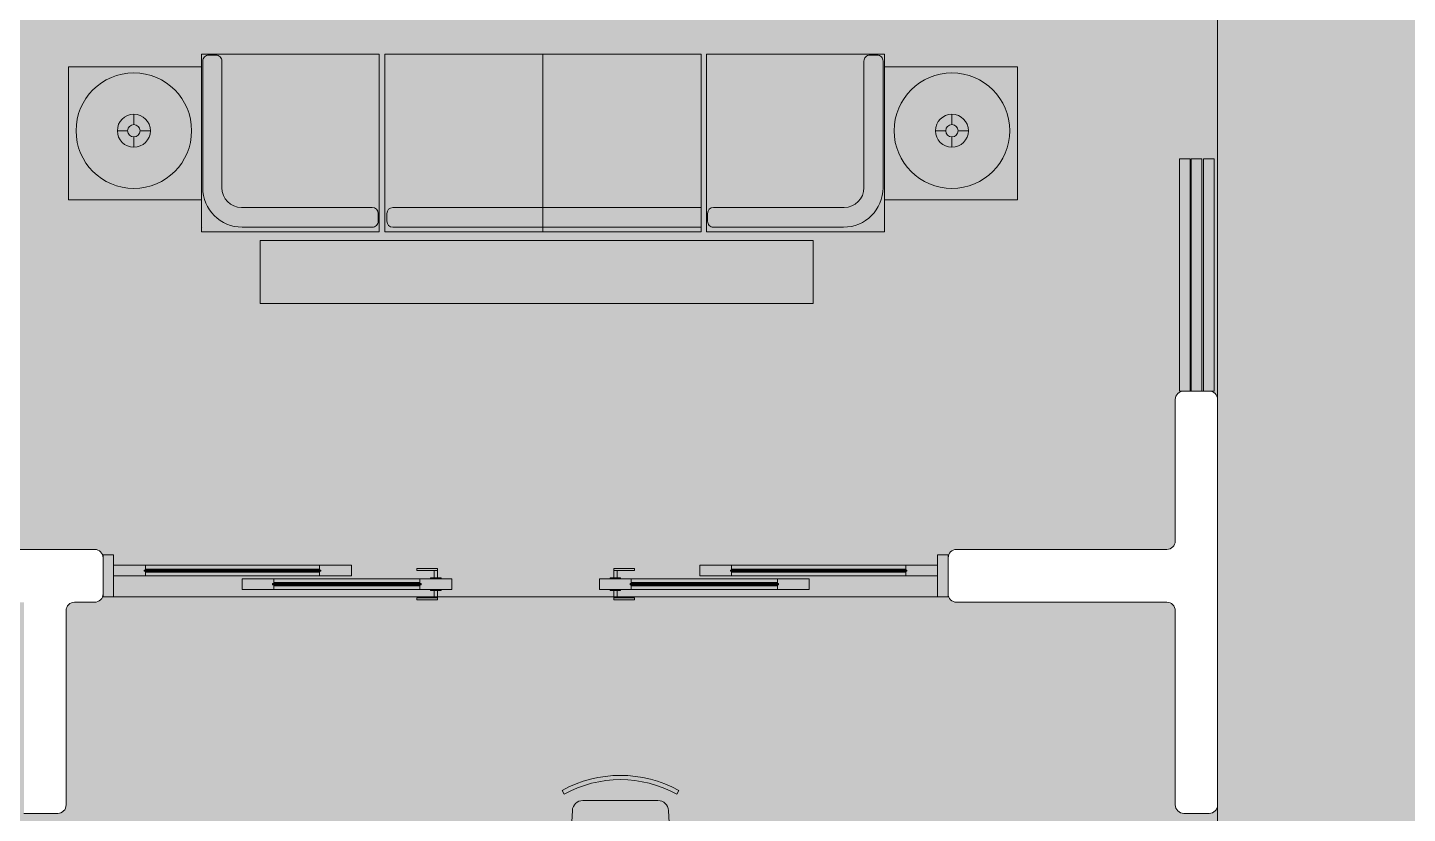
# Model space of a CAD drawing. Header units: metres. Extents: x 8 to 2416, y -346 to 476.
# Drawn here: x 142.78 to 149.32, y -185.99 to -182.27 of the extents above; entities that cross this region are included whole.
import ezdxf

# ---------------------------------------------------------------- set-up
doc = ezdxf.new("R2010")
doc.units = ezdxf.units.M
doc.linetypes.add('0', pattern=[0])
doc.layers.get('0').update_dxf_attribs({"color": 250, "linetype": '0', "lineweight": 20})
for name, color, linetype, lineweight in [('A-DOOR', 35, 'Continuous', 5), ('A-WALL', 250, 'Continuous', 20), ('baños', 140, 'Continuous', 0), ('MOBILIARIOS', 252, 'Continuous', 0), ('piscina', 131, 'Continuous', 0), ('piso', 253, 'Continuous', 0), ('SE-3', 253, 'Continuous', 5)]:
    doc.layers.add(name, color=color, linetype=linetype, lineweight=lineweight)
doc.layers.add('hatch piso', color=253, linetype='Continuous', lineweight=0, transparency=0.7)

# ---------------------------------------------------------------- blocks, each defined once
blk = doc.blocks.new('PL BASE 1N NASAS 09')
at = {"layer": 'A-DOOR'}
for p, q in [((-98.60607123961604, -49.27478972746157), (-98.45607087965989, -49.27478977582407)), ((-98.60607123374139, -49.32478972746153), (-98.60607123961604, -49.27478972746157)), ((-98.60606625473528, -49.27478972746176), (-98.45606589477913, -49.27478977582425)), ((-98.60606624886063, -49.32478972746171), (-98.60606625473528, -49.27478972746176)), ((-98.46107087372282, -49.30228977469019), (-98.46107087372282, -49.29728977469019)), ((-98.46107087366325, -49.29728977469019), (-97.62607141378187, -49.29728977469019)), ((-98.46107087366325, -49.30228977469019), (-97.62607141378187, -49.30228977469019)), ((-98.46106588884206, -49.30228977469037), (-98.46106588884206, -49.29728977469038)), ((-98.46106588878249, -49.29728977469038), (-97.62606642890111, -49.29728977469038)), ((-98.46106588878249, -49.30228977469037), (-97.62606642890111, -49.30228977469037)), ((-98.45607087965989, -49.27478976693285), (-97.60489624702531, -49.27478973266388)), ((-98.45607087372288, -49.29728977469019), (-98.45607087965989, -49.27478977582407)), ((-98.45107087372283, -49.29252756926692), (-98.45607087372282, -49.29252756926692)), ((-98.45607087372288, -49.30228977469019), (-98.45607087372288, -49.32478977582414)), ((-98.45107087372283, -49.30705198011346), (-98.45607087372282, -49.30705198011346)), ((-98.45606589477913, -49.27478976693303), (-97.60489126214455, -49.27478973266407)), ((-98.45606588884212, -49.29728977469038), (-98.45606589477913, -49.27478977582425)), ((-98.45106588884207, -49.2925275692671), (-98.45606588884206, -49.2925275692671)), ((-98.45606588884212, -49.30228977469037), (-98.45606588884212, -49.32478977582432)), ((-98.45106588884207, -49.30705198011365), (-98.45606588884206, -49.30705198011365)), ((-98.45107087959748, -49.29252756982307), (-97.63607141378186, -49.29252752060565)), ((-98.45107087372283, -49.29252756926692), (-98.45107087372283, -49.29728977469019)), ((-98.45107087372283, -49.30705198011346), (-98.45107087372283, -49.30228977469019)), ((-97.63607141378186, -49.30705193147778), (-98.45107087372283, -49.30705198011346)), ((-98.45106589471672, -49.29252756982326), (-97.6360664289011, -49.29252752060584)), ((-98.45106588884207, -49.2925275692671), (-98.45106588884207, -49.29728977469038)), ((-98.45106588884207, -49.30705198011365), (-98.45106588884207, -49.30228977469037)), ((-97.6360664289011, -49.30705193147796), (-98.45106588884207, -49.30705198011365)), ((-97.63607141378186, -49.29252756926692), (-97.63107141378187, -49.29252756926692)), ((-97.63607141378186, -49.29252756926692), (-97.63607141378186, -49.29728977469019)), ((-97.63607141378186, -49.30705198011346), (-97.63607141378186, -49.30228977469019)), ((-97.63607141378186, -49.30705198011346), (-97.63107141378187, -49.30705198011346)), ((-97.6360664289011, -49.2925275692671), (-97.63106642890111, -49.2925275692671)), ((-97.6360664289011, -49.2925275692671), (-97.6360664289011, -49.29728977469038)), ((-97.6360664289011, -49.30705198011365), (-97.6360664289011, -49.30228977469037)), ((-97.6360664289011, -49.30705198011365), (-97.63106642890111, -49.30705198011365)), ((-97.48107104788865, -49.27478972746157), (-97.6310714078448, -49.27478977582407)), ((-97.63107141378181, -49.29728977469019), (-97.6310714078448, -49.27478977582407)), ((-97.63107141378181, -49.30228977469019), (-97.63107141378181, -49.32478977582414)), ((-97.63106642890105, -49.29728977469038), (-97.63106642296404, -49.27478977582425)), ((-97.63106642890105, -49.30228977469037), (-97.63106642890105, -49.32478977582432)), ((-97.48106606300789, -49.27478972746176), (-97.63106642296404, -49.27478977582425)), ((-97.62607141378187, -49.30228977469019), (-97.62607141378187, -49.29728977469019)), ((-97.62606642890111, -49.30228977469037), (-97.62606642890111, -49.29728977469038)), ((-97.4810710596379, -49.27478972386361), (-97.48107105376324, -49.32478970891511)), ((-97.4810710537633, -49.32478972746153), (-97.48107104788865, -49.27478972746157)), ((-97.48106607475714, -49.2747897238638), (-97.48106606888248, -49.3247897089153)), ((-97.48106606888254, -49.32478972746171), (-97.48106606300789, -49.27478972746176)), ((-97.08857140515765, -49.29930651424407), (-97.08857140515765, -49.33439009884605)), ((-97.08856642027689, -49.29930651424426), (-97.08856642027689, -49.33439009884624)), ((-97.07357140506916, -49.33439009884463), (-97.07357140506916, -49.28965051551128)), ((-97.0735664201884, -49.33439009884481), (-97.0735664201884, -49.28965051551146)), ((-96.23857106241292, -49.33439009884463), (-96.23857106241292, -49.28965051551128)), ((-96.23856607753216, -49.33439009884481), (-96.23856607753216, -49.28965051551146)), ((-96.22357106232442, -49.29930651424407), (-96.22357106232442, -49.33439009884605)), ((-96.22356607744366, -49.29930651424426), (-96.22356607744366, -49.33439009884624)), ((-95.83107141959343, -49.27478972746157), (-95.68107105963728, -49.27478977582407)), ((-95.83107141371877, -49.32478972746153), (-95.83107141959343, -49.27478972746157)), ((-95.83107140784418, -49.27478972386361), (-95.83107141371883, -49.32478970891511)), ((-95.83106642296342, -49.2747897238638), (-95.83106642883807, -49.3247897089153)), ((-95.83106643471267, -49.27478972746176), (-95.68106607475652, -49.27478977582425)), ((-95.83106642883801, -49.32478972746171), (-95.83106643471267, -49.27478972746176)), ((-94.85607158782219, -49.27478976693285), (-95.70724622045677, -49.27478973266388)), ((-94.85606660294143, -49.27478976693303), (-95.707241235576, -49.27478973266407)), ((-94.85107159381883, -49.29728977469019), (-95.6860710537002, -49.29728977469019)), ((-95.6860710537002, -49.30228977469019), (-95.6860710537002, -49.29728977469019)), ((-94.85107159381883, -49.30228977469019), (-95.6860710537002, -49.30228977469019)), ((-94.85106660893807, -49.29728977469038), (-95.68606606881944, -49.29728977469038)), ((-95.68606606881944, -49.30228977469037), (-95.68606606881944, -49.29728977469038)), ((-94.85106660893807, -49.30228977469037), (-95.68606606881944, -49.30228977469037)), ((-95.68107105370026, -49.29728977469019), (-95.68107105963728, -49.27478977582407)), ((-95.67607105370021, -49.29252756926692), (-95.68107105370021, -49.29252756926692)), ((-95.68107105370026, -49.30228977469019), (-95.68107105370026, -49.32478977582414)), ((-95.67607105370021, -49.30705198011346), (-95.68107105370021, -49.30705198011346)), ((-95.6810660688195, -49.29728977469038), (-95.68106607475652, -49.27478977582425)), ((-95.67606606881945, -49.2925275692671), (-95.68106606881945, -49.2925275692671)), ((-95.6810660688195, -49.30228977469037), (-95.6810660688195, -49.32478977582432)), ((-95.67606606881945, -49.30705198011365), (-95.68106606881945, -49.30705198011365)), ((-94.8610715878846, -49.29252756982307), (-95.67607105370021, -49.29252752060565)), ((-95.67607105370021, -49.29252756926692), (-95.67607105370021, -49.29728977469019)), ((-95.67607105370021, -49.30705198011346), (-95.67607105370021, -49.30228977469019)), ((-95.67607105370021, -49.30705193147778), (-94.86107159375925, -49.30705198011346)), ((-94.86106660300383, -49.29252756982326), (-95.67606606881945, -49.29252752060584)), ((-95.67606606881945, -49.2925275692671), (-95.67606606881945, -49.29728977469038)), ((-95.67606606881945, -49.30705198011365), (-95.67606606881945, -49.30228977469037)), ((-95.67606606881945, -49.30705193147796), (-94.86106660887849, -49.30705198011365)), ((-94.86107159375925, -49.29252756926692), (-94.85607159375925, -49.29252756926692)), ((-94.86107159375925, -49.29252756926692), (-94.86107159375925, -49.29728977469019)), ((-94.86107159375925, -49.30705198011346), (-94.86107159375925, -49.30228977469019)), ((-94.86107159375925, -49.30705198011346), (-94.85607159375925, -49.30705198011346)), ((-94.86106660887849, -49.2925275692671), (-94.85606660887849, -49.2925275692671)), ((-94.86106660887849, -49.2925275692671), (-94.86106660887849, -49.29728977469038)), ((-94.86106660887849, -49.30705198011365), (-94.86106660887849, -49.30228977469037)), ((-94.86106660887849, -49.30705198011365), (-94.85606660887849, -49.30705198011365)), ((-94.70607122786603, -49.27478972746157), (-94.85607158782219, -49.27478977582407)), ((-94.8560715937592, -49.29728977469019), (-94.85607158782219, -49.27478977582407)), ((-94.8560715937592, -49.30228977469019), (-94.8560715937592, -49.32478977582414)), ((-94.85606660887844, -49.29728977469038), (-94.85606660294143, -49.27478977582425)), ((-94.85606660887844, -49.30228977469037), (-94.85606660887844, -49.32478977582432)), ((-94.70606624298527, -49.27478972746176), (-94.85606660294143, -49.27478977582425)), ((-94.85107159375926, -49.30228977469019), (-94.85107159375926, -49.29728977469019)), ((-94.8510666088785, -49.30228977469037), (-94.8510666088785, -49.29728977469038)), ((-94.70607123374069, -49.32478972746153), (-94.70607122786603, -49.27478972746157)), ((-94.70606624885993, -49.32478972746171), (-94.70606624298527, -49.27478972746176)), ((-98.45607087378524, -49.32478977582414), (-98.60607123374139, -49.32478972746153)), ((-98.45606588890448, -49.32478977582432), (-98.60606624886063, -49.32478972746171)), ((-98.45607123374141, -49.32478977582414), (-97.60489660110683, -49.32478974136952)), ((-98.45606624886065, -49.32478977582432), (-97.60489161622607, -49.32478974136971)), ((-97.99843726736657, -49.3393900746536), (-97.84843690741042, -49.33939012301609)), ((-97.99843726149192, -49.38939007465356), (-97.99843726736657, -49.3393900746536)), ((-97.99843228248581, -49.33939007465379), (-97.84843192252966, -49.33939012301628)), ((-97.99843227661115, -49.38939007465374), (-97.99843228248581, -49.33939007465379)), ((-97.85343690147334, -49.36689012188221), (-97.85343690147334, -49.36189012188222)), ((-97.85343690141377, -49.36189012188222), (-97.15107159082267, -49.36189012188222)), ((-97.85343690141377, -49.36689012188221), (-97.15107159082267, -49.36689012188221)), ((-97.85343191659258, -49.3668901218824), (-97.85343191659258, -49.3618901218824)), ((-97.85343191653301, -49.3618901218824), (-97.1510666059419, -49.3618901218824)), ((-97.85343191653301, -49.3668901218824), (-97.1510666059419, -49.3668901218824)), ((-97.84843690741042, -49.33939011412487), (-97.1298964240661, -49.33939007985591)), ((-97.8484369014734, -49.36189012188222), (-97.84843690741042, -49.33939012301609)), ((-97.84343690147335, -49.35712791645894), (-97.84843690147335, -49.35712791645894)), ((-97.8484369014734, -49.36689012188221), (-97.8484369014734, -49.38939012301616)), ((-97.84343690147335, -49.37165232730549), (-97.84843690147335, -49.37165232730549)), ((-97.84843192252966, -49.33939011412506), (-97.12989143918534, -49.33939007985609)), ((-97.84843191659265, -49.3618901218824), (-97.84843192252966, -49.33939012301628)), ((-97.84343191659259, -49.35712791645913), (-97.84843191659259, -49.35712791645913)), ((-97.84843191659265, -49.3668901218824), (-97.84843191659265, -49.38939012301635)), ((-97.84343191659259, -49.37165232730568), (-97.84843191659259, -49.37165232730568)), ((-97.843436907348, -49.3571279170151), (-97.16107159082266, -49.35712786779768)), ((-97.84343690147335, -49.35712791645894), (-97.84343690147335, -49.36189012188222)), ((-97.84343690147335, -49.37165232730549), (-97.84343690147335, -49.36689012188221)), ((-97.16107159082266, -49.37165227866981), (-97.84343690147335, -49.37165232730549)), ((-97.84343192246725, -49.35712791701528), (-97.1610666059419, -49.35712786779786)), ((-97.84343191659259, -49.35712791645913), (-97.84343191659259, -49.3618901218824)), ((-97.84343191659259, -49.37165232730568), (-97.84343191659259, -49.3668901218824)), ((-97.1610666059419, -49.37165227866999), (-97.84343191659259, -49.37165232730568)), ((-97.63107141371945, -49.32478977582414), (-97.4810710537633, -49.32478972746153)), ((-97.6310664288387, -49.32478977582432), (-97.48106606888254, -49.32478972746171)), ((-97.16107159082266, -49.35712791645894), (-97.15607159082266, -49.35712791645894)), ((-97.16107159082266, -49.35712791645894), (-97.16107159082266, -49.36189012188222)), ((-97.16107159082266, -49.37165232730549), (-97.16107159082266, -49.36689012188221)), ((-97.16107159082266, -49.37165232730549), (-97.15607159082266, -49.37165232730549)), ((-97.1610666059419, -49.35712791645913), (-97.1560666059419, -49.35712791645913)), ((-97.1610666059419, -49.35712791645913), (-97.1610666059419, -49.3618901218824)), ((-97.1610666059419, -49.37165232730568), (-97.1610666059419, -49.3668901218824)), ((-97.1610666059419, -49.37165232730568), (-97.1560666059419, -49.37165232730568)), ((-97.1560715908226, -49.36189012188222), (-97.1560715848856, -49.33939012301609)), ((-97.1560715908226, -49.36689012188221), (-97.1560715908226, -49.38939012301616)), ((-97.00607122492944, -49.3393900746536), (-97.1560715848856, -49.33939012301609)), ((-97.15606660594185, -49.3618901218824), (-97.15606660000483, -49.33939012301628)), ((-97.15606660594185, -49.3668901218824), (-97.15606660594185, -49.38939012301635)), ((-97.00606624004868, -49.33939007465379), (-97.15606660000483, -49.33939012301628)), ((-97.15107159082267, -49.36689012188221), (-97.15107159082267, -49.36189012188222)), ((-97.1510666059419, -49.3668901218824), (-97.1510666059419, -49.3618901218824)), ((-97.0060712366787, -49.33939007105564), (-97.00607123080404, -49.38939005610714)), ((-97.0060712308041, -49.38939007465356), (-97.00607122492944, -49.3393900746536)), ((-97.00606625179793, -49.33939007105582), (-97.00606624592328, -49.38939005610732)), ((-97.00606624592334, -49.38939007465374), (-97.00606624004868, -49.33939007465379)), ((-96.30607123080338, -49.33939007105564), (-96.30607123667804, -49.38939005610714)), ((-96.30607124255263, -49.3393900746536), (-96.15607088259648, -49.33939012301609)), ((-96.30607123667798, -49.38939007465356), (-96.30607124255263, -49.3393900746536)), ((-96.30606625767187, -49.33939007465379), (-96.15606589771572, -49.33939012301628)), ((-96.30606625179722, -49.38939007465374), (-96.30606625767187, -49.33939007465379)), ((-96.30606624592262, -49.33939007105582), (-96.30606625179728, -49.38939005610732)), ((-95.46370556007166, -49.33939011412487), (-96.18224604341597, -49.33939007985591)), ((-95.4637005751909, -49.33939011412506), (-96.18224105853521, -49.33939007985609)), ((-95.4587055660683, -49.36189012188222), (-96.16107087665941, -49.36189012188222)), ((-96.16107087665941, -49.36689012188221), (-96.16107087665941, -49.36189012188222)), ((-95.4587055660683, -49.36689012188221), (-96.16107087665941, -49.36689012188221)), ((-95.45870058118754, -49.3618901218824), (-96.16106589177865, -49.3618901218824)), ((-96.16106589177865, -49.3668901218824), (-96.16106589177865, -49.3618901218824)), ((-95.45870058118754, -49.3668901218824), (-96.16106589177865, -49.3668901218824)), ((-96.15607087665947, -49.36189012188222), (-96.15607088259648, -49.33939012301609)), ((-96.15107087665942, -49.35712791645894), (-96.15607087665941, -49.35712791645894)), ((-96.15607087665947, -49.36689012188221), (-96.15607087665947, -49.38939012301616)), ((-96.15107087665942, -49.37165232730549), (-96.15607087665941, -49.37165232730549)), ((-96.15606589177871, -49.3618901218824), (-96.15606589771572, -49.33939012301628)), ((-96.15106589177866, -49.35712791645913), (-96.15606589177865, -49.35712791645913)), ((-96.15606589177871, -49.3668901218824), (-96.15606589177871, -49.38939012301635)), ((-96.15106589177866, -49.37165232730568), (-96.15606589177865, -49.37165232730568)), ((-95.46870556013407, -49.3571279170151), (-96.15107087665942, -49.35712786779768)), ((-96.15107087665942, -49.35712791645894), (-96.15107087665942, -49.36189012188222)), ((-96.15107087665942, -49.37165232730549), (-96.15107087665942, -49.36689012188221)), ((-96.15107087665942, -49.37165227866981), (-95.46870556600872, -49.37165232730549)), ((-95.46870057525331, -49.35712791701528), (-96.15106589177866, -49.35712786779786)), ((-96.15106589177866, -49.35712791645913), (-96.15106589177866, -49.3618901218824)), ((-96.15106589177866, -49.37165232730568), (-96.15106589177866, -49.3668901218824)), ((-96.15106589177866, -49.37165227866999), (-95.46870058112796, -49.37165232730568)), ((-95.68107105376262, -49.32478977582414), (-95.83107141371877, -49.32478972746153)), ((-95.68106606888186, -49.32478977582432), (-95.83106642883801, -49.32478972746171)), ((-94.85607123374066, -49.32478977582414), (-95.70724586637525, -49.32478974136952)), ((-94.8560662488599, -49.32478977582432), (-95.70724088149449, -49.32478974136971)), ((-95.46870556600872, -49.35712791645894), (-95.46370556600873, -49.35712791645894)), ((-95.46870556600872, -49.35712791645894), (-95.46870556600872, -49.36189012188222)), ((-95.46870556600872, -49.37165232730549), (-95.46870556600872, -49.36689012188221)), ((-95.46870556600872, -49.37165232730549), (-95.46370556600873, -49.37165232730549)), ((-95.46870058112796, -49.35712791645913), (-95.46370058112797, -49.35712791645913)), ((-95.46870058112796, -49.35712791645913), (-95.46870058112796, -49.3618901218824)), ((-95.46870058112796, -49.37165232730568), (-95.46870058112796, -49.3668901218824)), ((-95.46870058112796, -49.37165232730568), (-95.46370058112797, -49.37165232730568)), ((-95.46370556600867, -49.36189012188222), (-95.46370556007166, -49.33939012301609)), ((-95.46370556600867, -49.36689012188221), (-95.46370556600867, -49.38939012301616)), ((-95.3137052001155, -49.3393900746536), (-95.46370556007166, -49.33939012301609)), ((-95.31370021523475, -49.33939007465379), (-95.4637005751909, -49.33939012301628)), ((-95.46370058112791, -49.3618901218824), (-95.4637005751909, -49.33939012301628)), ((-95.46370058112791, -49.3668901218824), (-95.46370058112791, -49.38939012301635)), ((-95.45870556600873, -49.36689012188221), (-95.45870556600873, -49.36189012188222)), ((-95.45870058112797, -49.3668901218824), (-95.45870058112797, -49.3618901218824)), ((-95.31370520599016, -49.38939007465356), (-95.3137052001155, -49.3393900746536)), ((-95.3137002211094, -49.38939007465374), (-95.31370021523475, -49.33939007465379)), ((-94.85607159369684, -49.32478977582414), (-94.70607123374069, -49.32478972746153)), ((-94.85606660881608, -49.32478977582432), (-94.70606624885993, -49.32478972746171)), ((-97.84843690153576, -49.38939012301616), (-97.99843726149192, -49.38939007465356)), ((-97.848431916655, -49.38939012301635), (-97.99843227661115, -49.38939007465374)), ((-97.84843726149194, -49.38939012301616), (-97.12989677814763, -49.38939008856155)), ((-97.84843227661118, -49.38939012301635), (-97.12989179326686, -49.38939008856173)), ((-97.15607159076025, -49.38939012301616), (-97.0060712308041, -49.38939007465356)), ((-97.15606660587949, -49.38939012301635), (-97.00606624592334, -49.38939007465374)), ((-97.08857140515765, -49.42947361291876), (-97.08857140515765, -49.39439002831673)), ((-97.08856642027689, -49.42947361291895), (-97.08856642027689, -49.39439002831691)), ((-97.07357140506916, -49.39439002831815), (-97.07357140506916, -49.43912961165156)), ((-97.0735664201884, -49.39439002831833), (-97.0735664201884, -49.43912961165174)), ((-96.15607087672183, -49.38939012301616), (-96.30607123667798, -49.38939007465356)), ((-96.15606589184107, -49.38939012301635), (-96.30606625179722, -49.38939007465374)), ((-96.23857106241292, -49.39439002831815), (-96.23857106241292, -49.43912961165156)), ((-96.23856607753216, -49.39439002831833), (-96.23856607753216, -49.43912961165174)), ((-96.22357106232442, -49.42947361291876), (-96.22357106232442, -49.39439002831673)), ((-96.22356607744366, -49.42947361291895), (-96.22356607744366, -49.39439002831691)), ((-95.46370520599014, -49.38939012301616), (-96.18224568933445, -49.38939008856155)), ((-95.46370022110938, -49.38939012301635), (-96.18224070445369, -49.38939008856173)), ((-95.46370556594631, -49.38939012301616), (-95.31370520599016, -49.38939007465356)), ((-95.46370058106555, -49.38939012301635), (-95.3137002211094, -49.38939007465374))]:
    blk.add_line(p, q, dxfattribs=at)
for points in [[(-93.56079195270574, -48.44971880320541), (-93.51079195270579, -48.44971880320541), (-93.51079195270579, -47.34971880320538), (-93.56079195270574, -47.34971880320538)], [(-93.50578009168059, -48.44971880320541), (-93.45578009168052, -48.44971880320541), (-93.45578009168052, -47.34971880320538), (-93.50578009168059, -47.34971880320538)], [(-93.44773335294967, -48.44971880320541), (-93.3977333529496, -48.44971880320541), (-93.3977333529496, -47.34971880320538), (-93.44773335294967, -47.34971880320538)], [(-98.60607123374139, -49.2247964356384), (-98.6560712337414, -49.2247964356384), (-98.6560712337414, -49.42479643563833), (-98.60607123374139, -49.42479643563833)], [(-98.60606624886063, -49.22479643563859), (-98.65606624886064, -49.22479643563859), (-98.65606624886064, -49.42479643563852), (-98.60606624886063, -49.42479643563852)], [(-94.70607123374069, -49.2247964356384), (-94.65607123374068, -49.2247964356384), (-94.65607123374068, -49.42479643563833), (-94.70607123374069, -49.42479643563833)], [(-94.70606624885993, -49.22479643563859), (-94.65606624885991, -49.22479643563859), (-94.65606624885991, -49.42479643563852), (-94.70606624885993, -49.42479643563852)]]:
    blk.add_lwpolyline(points, close=True, dxfattribs=at)
at = {"layer": 'A-DOOR', "color": 7}
for points in [[(-97.07357140506961, -49.28965051551111), (-97.07357140506961, -49.29928699566775), (-97.17088655587888, -49.29928699566775), (-97.17088655587888, -49.28965051551111)], [(-97.07356642018885, -49.28965051551129), (-97.07356642018885, -49.29928699566793), (-97.17088157099812, -49.29928699566793), (-97.17088157099812, -49.28965051551129)], [(-96.23857106241246, -49.28965051551111), (-96.23857106241246, -49.29928699566775), (-96.1412559116032, -49.29928699566775), (-96.1412559116032, -49.28965051551111)], [(-96.2385660775317, -49.28965051551129), (-96.2385660775317, -49.29928699566793), (-96.14125092672244, -49.29928699566793), (-96.14125092672244, -49.28965051551129)], [(-97.05633182157418, -49.33939009883485), (-97.10581098824086, -49.33939009883485), (-97.10581098824291, -49.33439009883764), (-97.05633182157622, -49.33439009883764)], [(-97.05632683669342, -49.33939009883503), (-97.1058060033601, -49.33939009883503), (-97.10580600336215, -49.33439009883782), (-97.05632683669546, -49.33439009883782)], [(-96.2558106459079, -49.33939009883485), (-96.20633147924121, -49.33939009883485), (-96.20633147923917, -49.33439009883764), (-96.25581064590585, -49.33439009883764)], [(-96.25580566102714, -49.33939009883503), (-96.20632649436045, -49.33939009883503), (-96.20632649435841, -49.33439009883782), (-96.2558056610251, -49.33439009883782)], [(-97.07357140506961, -49.43912961165173), (-97.07357140506961, -49.42949313149509), (-97.17088655587888, -49.42949313149509), (-97.17088655587888, -49.43912961165173)], [(-97.07356642018885, -49.43912961165191), (-97.07356642018885, -49.42949313149527), (-97.17088157099812, -49.42949313149527), (-97.17088157099812, -49.43912961165191)], [(-97.05633182157418, -49.38939002832793), (-97.10581098824086, -49.38939002832793), (-97.10581098824291, -49.39439002832514), (-97.05633182157622, -49.39439002832514)], [(-97.05632683669342, -49.38939002832812), (-97.1058060033601, -49.38939002832812), (-97.10580600336215, -49.39439002832533), (-97.05632683669546, -49.39439002832533)], [(-96.2558106459079, -49.38939002832793), (-96.20633147924121, -49.38939002832793), (-96.20633147923917, -49.39439002832514), (-96.25581064590585, -49.39439002832514)], [(-96.25580566102714, -49.38939002832812), (-96.20632649436045, -49.38939002832812), (-96.20632649435841, -49.39439002832533), (-96.2558056610251, -49.39439002832533)], [(-96.23857106241246, -49.43912961165173), (-96.23857106241246, -49.42949313149509), (-96.1412559116032, -49.42949313149509), (-96.1412559116032, -49.43912961165173)], [(-96.2385660775317, -49.43912961165191), (-96.2385660775317, -49.42949313149527), (-96.14125092672244, -49.42949313149527), (-96.14125092672244, -49.43912961165191)]]:
    blk.add_lwpolyline(points, close=True, dxfattribs=at)
at = {"layer": 'A-WALL', "transparency": 33554684}
for p, q in [((-93.54107123373399, -48.44971880319363), (-93.42107123373349, -48.44971880321707)), ((-93.51107123374108, -48.44971880320615), (-93.45107123374129, -48.44971880320615))]:
    blk.add_line(p, q, dxfattribs=at)
at = {"layer": 'A-WALL'}
for p, q in [((-93.58107123374181, -48.48971880319461), (-93.58107123372537, -49.15971631218859)), ((-93.3810712337413, -48.48971880321707), (-93.3810712337413, -49.19971880325274)), ((-99.69107455490047, -49.19971631210753), (-98.69601903471832, -49.19979893055395)), ((-98.65602235587757, -49.4098629876148), (-98.65602235587757, -49.23979893041607)), ((-94.65611014184299, -49.40979892976447), (-94.65611014184299, -49.23979892983883)), ((-93.62106791255381, -49.1997163120517), (-94.61611346301454, -49.1997989299767)), ((-93.3810712337413, -49.19971880325274), (-93.3810712337413, -50.40978222417165)), ((-98.83107123374107, -49.48965235964409), (-98.8310712337415, -50.4096799871194)), ((-98.79098251128609, -49.44965245804016), (-98.69611107833255, -49.44986288921876)), ((-93.62107455518081, -49.44971630613443), (-94.61610682040327, -49.44979892962657)), ((-93.5810712337411, -49.48971630599653), (-93.58107123374127, -50.40978222417164)), ((-99.03107123374133, -50.44967998711934), (-98.87107123374152, -50.44967998711938)), ((-93.54107123374126, -50.44978222417165), (-93.4210712337413, -50.44978222417165))]:
    blk.add_line(p, q, dxfattribs=at)
for centre, start, end in [((-93.5410712337418, -48.48971880319363), 89.99999998880357, 180.0000000014055), ((-93.4210712337413, -48.48971880321707), 0, 89.99999998880446), ((-93.62107123372537, -49.15971631218957), 270.004757227849, 1.405805169206874e-09), ((-98.69602235587757, -49.23979893041607), 0, 89.99524278979113), ((-94.61611014184298, -49.23979892983883), 90.00475722784911, 180), ((-98.69602235587757, -49.4098629876148), 269.8729143403402, 0), ((-94.61611014184298, -49.40979892976447), 180, 270.0047576119317), ((-98.79107123374106, -49.48965235964411), 89.8729143403427, 179.9999999999735), ((-93.6210712337411, -49.48971630599652), 359.9999999999887, 90.0047576119316), ((-98.8710712337415, -50.40967998711938), 269.9999999999843, 359.9999999999735), ((-93.54107123374126, -50.40978222417165), 179.9999999999891, 270), ((-93.4210712337413, -50.40978222417165), 270, 0)]:
    blk.add_arc(centre, 0.04, start, end, dxfattribs=at)
at = {"layer": 'piscina', "const_width": 0.004}
for points in [[(-98.46107087372282, -49.29978977469013), (-97.62607141378187, -49.29978975818542)], [(-98.46106588884206, -49.29978977469032), (-97.62606642890111, -49.2997897581856)], [(-94.85107159375926, -49.29978977469013), (-95.6860710537002, -49.29978975818542)], [(-94.8510666088785, -49.29978977469032), (-95.68606606881944, -49.2997897581856)], [(-97.85343690147334, -49.36439012188216), (-97.15107159082267, -49.36439010537745)], [(-97.85343191659258, -49.36439012188234), (-97.1510666059419, -49.36439010537763)], [(-95.45870556600873, -49.36439012188216), (-96.16107087665941, -49.36439010537745)], [(-95.45870058112797, -49.36439012188234), (-96.16106589177865, -49.36439010537763)]]:
    blk.add_lwpolyline(points, dxfattribs=at)
at = {"layer": 'piso'}
for p, q in [((-93.38107123374107, -42.00971909964001), (-93.3810712337413, -48.48971880321707)), ((-98.6560712337414, -49.42479643563833), (-94.65607123374068, -49.42479643563833)), ((-98.65606624886064, -49.42479643563852), (-94.65606624885991, -49.42479643563852))]:
    blk.add_line(p, q, dxfattribs=at)
at = {"layer": 'piso', "transparency": 33554687}
blk.add_line((-93.38148344778719, -54.08978867468981), (-93.3810712337413, -50.40978222417165), dxfattribs=at)
blk = doc.blocks.new('A$Ce5805d30')
at = {"layer": 'MOBILIARIOS'}
for p, q in [((0.5483206930186668, 0.5483204682521006, -0.3418091343978371), (2.472166329425818e-07, 0.5483204682521006, -0.3418091343978371)), ((2.472166329425818e-07, 0.5483204682521006, -0.3418091343978371), (2.472166329425818e-07, 2.245006669454597e-08, -0.3418091343978371)), ((0.5483206930186668, 2.245006669454597e-08, -0.3418091343978371), (0.5483206930186668, 0.5483204682521006, -0.3418091343978371)), ((0.263453916512816, 0.2954363413168153, -0.3418091343978371), (0.263453916512816, 0.3379780323409136, -0.3418091343978371)), ((0.2379289018983286, 0.2699113267023279, -0.3418091343978371), (0.1953872108742303, 0.2699113267023279, -0.3418091343978371)), ((0.263453916512816, 0.2443863120878689, -0.3418091343978371), (0.263453916512816, 0.2018446210637563, -0.3418091343978371)), ((0.288978931127275, 0.2699113267023279, -0.3418091343978371), (0.3315206221514018, 0.2699113267023279, -0.3418091343978371)), ((2.472166329425818e-07, 2.245006669454597e-08, -0.3418091343978371), (0.5483206930186668, 2.245006669454597e-08, -0.3418091343978371))]:
    blk.add_line(p, q, dxfattribs=at)
for radius in [0.238233469735058, 0.06806670563858801, 0.0255250146144705]:
    blk.add_circle((0.263453916512816, 0.2699113267023279, -0.3418091343978371), radius, dxfattribs=at)
blk = doc.blocks.new('PL MUEBLES 1N NASAS 09')
at = {"layer": 'hatch piso'}
h = blk.add_hatch(dxfattribs=at)
h.set_pattern_fill('AR-BRSTD', color=256, scale=0.002, angle=-90.00000000000001)
h.set_pattern_definition([(270, (32.50438192473212, 232.0100725299642), (0.1354836, -2.178742458197296e-17), []), (0, (32.50438192473212, 232.0100725299642), (0.1354836, 0.2032), [0.1354836, -0.1354836])])
h.paths.add_polyline_path([(77.64229406997623, 53.25491652137001), (75.08047333544067, 53.25491652137001), (75.08047333544044, 47.44807486002907), (74.08047333542248, 47.44807486007264), (74.08047333544073, 53.25357486007555), (64.20552944245787, 53.25357486007555), (64.20552944245782, 52.9535748600422), (68.88047333544063, 52.95357486001596), (68.880473335447, 32.95357486002914), (64.20554418686284, 32.95357486002335), (64.20554418684607, 32.65357486003462), (74.0804733354226, 32.65357486001759), (74.08047333542282, 38.4589972278072), (75.08047333544067, 38.45899722776363), (75.08047333544044, 32.65491652136998), (77.64229406997623, 32.65491652136998)])
h.paths.add_polyline_path([(72.26297461204848, 46.10878603823181), (72.26297461204848, 45.65878603823199), (72.68813298355411, 45.65878603823199), (72.68813298355411, 44.65878603823199), (70.08813298355398, 44.65878603823199), (70.08813298355398, 45.65878603823199), (70.50487204015616, 45.65878603823199), (70.50487204015616, 46.10878603823181)], flags=16)
h.paths.add_polyline_path([(70.19505878956664, 48.59953696519079), (70.19505878956664, 49.59953696519079), (71.89505878956669, 49.59953696519079), (71.89505878956669, 48.59953696519079)], flags=16)
edge = h.paths.add_edge_path(flags=16)
edge.add_arc((73.38047333544063, 47.14807486002934), 0.1000000000000227, 90, 180, ccw=False)
edge.add_line((73.38047333544063, 47.24807486002936), (73.78047333544049, 47.24807486002936))
edge.add_arc((73.78047333544055, 47.14807486002928), 0.1000000000000796, 3.26281224261038e-11, 90.00000000003263, ccw=False)
edge.add_line((73.88047333544063, 47.14807486002934), (73.8804733354406, 46.89807486002937))
edge.add_arc((73.78047333544062, 46.89807486002935), 0.0999999999999801, -90.00000000000819, 8.185452315956354e-12, ccw=False)
edge.add_line((73.7804733354406, 46.79807486002937), (73.38047333544051, 46.79807486002937))
edge.add_arc((73.38047333544048, 46.89807486002937), 0.09999999999999432, 180, 270.00000000001626, ccw=False)
edge.add_line((73.28047333544049, 46.89807486002937), (73.2804733354406, 47.14807486002934))
edge = h.paths.add_edge_path(flags=16)
edge.add_arc((71.0742145383112, 50.00336760197825), 0.25, 0, 360)
edge = h.paths.add_edge_path(flags=16)
edge.add_ellipse((71.53813297908363, 43.9233636517568), major_axis=(0.7999549386161108, 0.008490947165668672), ratio=0.4192585178968346, start_angle=0, end_angle=360)
h.paths.add_polyline_path([(72.68813298355411, 44.30739295435234), (73.48813298360068, 44.30739295435234), (73.48813298360068, 43.50739295430577), (72.68813298355411, 43.50739295430577)], flags=16)
h.paths.add_polyline_path([(70.08813298355398, 44.30739295435234), (70.08813298355398, 43.50739295430577), (69.28813298350741, 43.50739295430577), (69.28813298350741, 44.30739295435234)], flags=16)
h.paths.add_polyline_path([(70.19505878956664, 50.40719823876572), (70.19505878956664, 51.40719823876572), (71.89505878956669, 51.40719823876572), (71.89505878956669, 50.40719823876572)], flags=16)
edge = h.paths.add_edge_path(flags=16)
edge.add_ellipse((71.53813297908363, 41.98370843603601), major_axis=(0.7999549386161108, -0.008490947165668672), ratio=0.4192585178968346, start_angle=0, end_angle=360, ccw=False)
h.paths.add_polyline_path([(72.68813298355411, 42.39967913348704), (73.48813298360068, 42.39967913348704), (73.48813298360068, 41.59967913344047), (72.68813298355411, 41.59967913344047)], flags=16)
h.paths.add_polyline_path([(70.08813298355398, 42.39967913348704), (70.08813298355398, 41.59967913344047), (69.28813298350741, 41.59967913344047), (69.28813298350741, 42.39967913348704)], flags=16)
edge = h.paths.add_edge_path(flags=16)
edge.add_line((73.28047333544072, 52.59594413940195), (73.28047333544063, 52.84594413940189))
edge.add_arc((73.38047333544061, 52.84594413940191), 0.0999999999999801, 89.99999999999193, 180.0000000000081, ccw=False)
edge.add_line((73.38047333544063, 52.94594413940189), (73.78047333544072, 52.94594413940189))
edge.add_arc((73.78047333544069, 52.84594413940195), 0.09999999999993747, -3.26281224261038e-11, 89.99999999998369, ccw=False)
edge.add_line((73.88047333544063, 52.84594413940189), (73.88047333544071, 52.59594413940195))
edge.add_arc((73.78047333544073, 52.59594413940194), 0.0999999999999801, -90.00000000000819, 8.185452315956354e-12, ccw=False)
edge.add_line((73.78047333544072, 52.49594413940196), (73.38047333544063, 52.49594413940196))
edge.add_arc((73.38047333544066, 52.59594413940189), 0.09999999999993747, 179.9999999999674, 269.99999999998374, ccw=False)
h.paths.add_polyline_path([(72.68813298355411, 41.24828604956082), (72.68813298355411, 40.24828604956082), (72.26297461204848, 40.24828604956082), (72.26297461204848, 39.798286049561), (70.50487204015616, 39.798286049561), (70.50487204015616, 40.24828604956082), (70.08813298355398, 40.24828604956082), (70.08813298355398, 41.24828604956082)], flags=16)
edge = h.paths.add_edge_path(flags=16)
edge.add_line((73.38047333544051, 39.0989972277639), (73.7804733354406, 39.0989972277639))
edge.add_arc((73.78047333544063, 38.99899722776391), 0.09999999999999432, 0, 90.00000000001631, ccw=False)
edge.add_line((73.88047333544063, 38.99899722776391), (73.88047333544051, 38.74899722776394))
edge.add_arc((73.78047333544049, 38.74899722776394), 0.1000000000000227, -90, 0, ccw=False)
edge.add_line((73.78047333544049, 38.64899722776391), (73.38047333544063, 38.64899722776391))
edge.add_arc((73.38047333544057, 38.74899722776399), 0.1000000000000796, 180.0000000000326, 270.00000000003257, ccw=False)
edge.add_line((73.28047333544049, 38.74899722776394), (73.2804733354406, 38.99899722776391))
edge.add_arc((73.38047333544057, 38.99899722776394), 0.0999999999999659, 90.00000000003263, 180.0000000000163, ccw=False)
edge = h.paths.add_edge_path(flags=0)
edge.add_line((70.48365891830525, 36.79522317820329), (70.4398800839295, 36.82292017399391))
edge.add_line((70.4398800839295, 36.82292017399391), (70.4131478727083, 36.78066631164694))
edge.add_line((70.4131478727083, 36.78066631164694), (70.32864014801484, 36.83413073408965))
edge.add_arc((70.19497909190825, 36.62286142235588), 0.2499999999999819, 57.68021319181359, 237.6802131918136)
edge.add_line((70.06131803580166, 36.41159211062211), (70.14582576049537, 36.3581276881792))
edge.add_line((70.14582576049537, 36.3581276881792), (70.11909354927406, 36.3158738258324))
edge.add_line((70.11909354927406, 36.3158738258324), (70.1731394557655, 36.28168129270685))
edge.add_arc((71.25621804709692, 35.97743506840928), 1.124999999999911, 133.3709649465783, 164.3094841489595, ccw=False)
edge = h.paths.add_edge_path(flags=16)
edge.add_arc((70.00419201307986, 35.98652027748952), 0.2909391300207996, 89.2588743430332, 335.97933893623923, ccw=False)
edge.add_line((70.00795522989785, 36.27743506841023), (70.1079552298981, 36.2774350684102))
edge.add_line((70.1079552298981, 36.2774350684102), (70.1079552298981, 36.22743506841022))
edge.add_line((70.1079552298981, 36.22743506841022), (70.00795522989739, 36.22743506841022))
edge.add_arc((70.00795522989732, 35.97743506841022), 0.25, 89.99999999998371, 269.9999999999902)
edge.add_line((70.00795522989728, 35.72743506841022), (70.10795522989741, 35.72743506841022))
edge.add_line((70.10795522989741, 35.72743506841022), (70.10795522989719, 35.67743506841012))
edge.add_line((70.10795522989719, 35.67743506841012), (70.17985118550013, 35.67743506841003))
edge.add_line((70.17985118550013, 35.67743506841003), (70.11909354927406, 35.63899631098781))
edge.add_line((70.11909354927406, 35.63899631098781), (70.14582576049537, 35.59674244864101))
edge.add_line((70.14582576049537, 35.59674244864101), (70.06131803580149, 35.54327802619801))
edge.add_arc((70.19497909190824, 35.33200871446432), 0.2499999999999934, 122.3197868082271, 302.3197868081512)
edge.add_line((70.3286401480147, 35.12073940273046), (70.4131478727083, 35.17420382517327))
edge.add_line((70.4131478727083, 35.17420382517327), (70.4398800839295, 35.1319499628263))
edge.add_line((70.4398800839295, 35.1319499628263), (70.35537235923601, 35.07848554038364))
edge.add_arc((70.18980004316087, 35.32865709781886), 0.3000000000000866, 211.2742799023337, 303.49798923904575, ccw=False)
edge.add_arc((70.28470962891768, 34.84717721287504), 0.4790926908531943, -37.75931426553501, 137.1634994422355, ccw=False)
edge.add_arc((70.6181354084435, 34.76621458644701), 0.2171929796369701, 282.0494044415422, 481.7281917725827)
edge.add_line((70.5039157446194, 34.95094860821749), (70.54397861828869, 35.04257265611608))
edge.add_line((70.54397861828869, 35.04257265611608), (70.58979064223826, 35.02254121928166))
edge.add_line((70.58979064223826, 35.02254121928166), (70.54972776856889, 34.93091717138276))
edge.add_arc((70.78995102193791, 34.85629014508434), 0.2515480163176458, -29.977208623414526, 162.7422291662654, ccw=False)
edge.add_line((71.00784800806281, 34.73060280303662), (71.04791088173232, 34.82222685093558))
edge.add_line((71.04791088173232, 34.82222685093558), (71.09372290568177, 34.80219541410091))
edge.add_line((71.09372290568177, 34.80219541410091), (71.12252649154783, 34.86806939889908))
edge.add_line((71.12252649154783, 34.86806939889908), (71.1334043820147, 34.79700112235417))
edge.add_line((71.1334043820147, 34.79700112235417), (71.18282877310111, 34.80456614487588))
edge.add_line((71.18282877310111, 34.80456614487588), (71.19795881814392, 34.70571736270335))
edge.add_arc((71.44301081336786, 34.75706609966703), 0.2503740664505842, 5.569938851973177, 191.8346553073248, ccw=False)
edge.add_line((71.69220272900674, 34.78136758791845), (71.67707268396379, 34.88021637009109))
edge.add_line((71.67707268396379, 34.88021637009109), (71.72649707505019, 34.8877813926126))
edge.add_line((71.72649707505019, 34.8877813926126), (71.71561918458355, 34.95884966915656))
edge.add_line((71.71561918458355, 34.95884966915656), (71.76280808590553, 34.90460728698221))
edge.add_line((71.76280808590553, 34.90460728698221), (71.80053091865756, 34.93742478062785))
edge.add_line((71.80053091865756, 34.93742478062785), (71.86616590594875, 34.86197911512375))
edge.add_arc((72.07366298416885, 35.00436117733337), 0.2516499336557487, 47.586710559375774, 214.4574572161482, ccw=False)
edge.add_line((72.24339423346777, 35.19015405157879), (72.17775924617666, 35.26559971708247))
edge.add_line((72.17775924617666, 35.26559971708247), (72.21548207892869, 35.29841721072793))
edge.add_line((72.21548207892869, 35.29841721072793), (72.16120610725665, 35.36080599105202))
edge.add_line((72.16120610725665, 35.36080599105202), (72.23912736835058, 35.33311992811727))
edge.add_line((72.23912736835058, 35.33311992811727), (72.25586750521842, 35.38023434011251))
edge.add_line((72.25586750521842, 35.38023434011251), (72.35009632920836, 35.34675406637668))
edge.add_arc((72.42344946373964, 35.58600269563753), 0.2502410616760513, 67.92434522055379, 252.9545688689378, ccw=False)
edge.add_line((72.5174976978879, 35.81789818632751), (72.42326887389748, 35.85137846006347))
edge.add_line((72.42326887389748, 35.85137846006347), (72.44000901076555, 35.89849287205865))
edge.add_line((72.44000901076555, 35.89849287205865), (72.37226229730521, 35.92256383479929))
edge.add_line((72.37226229730521, 35.92256383479929), (72.44238290461084, 35.93844240095072))
edge.add_line((72.44238290461084, 35.93844240095072), (72.43134016512812, 35.98720773602298))
edge.add_line((72.43134016512812, 35.98720773602298), (72.52887083527327, 36.00929321498855))
edge.add_arc((72.44454272698913, 36.24652703388856), 0.2517759215585634, 95.9500134262143, 289.56847427955125, ccw=False)
edge.add_line((72.41844344044642, 36.49694656571191), (72.32091277030162, 36.47486108674644))
edge.add_line((72.32091277030162, 36.47486108674644), (72.30987003081913, 36.52362642181888))
edge.add_line((72.30987003081913, 36.52362642181888), (72.23974942351259, 36.50774785566722))
edge.add_line((72.23974942351259, 36.50774785566722), (72.2905173696027, 36.55865604834503))
edge.add_line((72.2905173696027, 36.55865604834503), (72.25511329697332, 36.59396258656756))
edge.add_line((72.25511329697332, 36.59396258656756), (72.3257263734188, 36.66477073182679))
edge.add_arc((72.14870601027216, 36.84130342293936), 0.2500000000000276, 315.0790306611175, 495.0790306611176)
edge.add_line((71.97168564712553, 37.01783611405193), (71.90107257068047, 36.94702796879307))
edge.add_line((71.90107257068047, 36.94702796879307), (71.8656684980511, 36.98233450701579))
edge.add_line((71.8656684980511, 36.98233450701579), (71.93628157449609, 37.05314265227432))
edge.add_arc((72.11193890494438, 36.94155232418589), 0.2081054998386675, -66.66126001738809, 147.5733142981679, ccw=False)
edge.add_arc((72.4600398191716, 37.86661616611086), 1.147321265390582, 197.4890942626398, 256.61195041888857, ccw=False)
edge.add_arc((71.34453005339905, 37.22257002107318), 0.3000000000000184, -4.056946773256527, 85.94305322670817, ccw=False)
edge.add_line((71.64377832119357, 37.20134564306127), (71.63670352852301, 37.10159622046302))
edge.add_line((71.63670352852301, 37.10159622046302), (71.58682881722387, 37.10513361679813))
edge.add_line((71.58682881722387, 37.10513361679813), (71.59390360989457, 37.20488303939655))
edge.add_arc((71.3445300533992, 37.22257002107347), 0.2499999999999791, 355.9430532266679, 535.9430532266679)
edge.add_line((71.09515649690383, 37.24025700275038), (71.08808170423293, 37.14050758015145))
edge.add_line((71.08808170423293, 37.14050758015145), (71.0382069929338, 37.14404497648678))
edge.add_line((71.0382069929338, 37.14404497648678), (71.03312050313633, 37.07232917590233))
edge.add_line((71.03312050313633, 37.07232917590233), (70.99907654134853, 37.1356540296149))
edge.add_line((70.99907654134853, 37.1356540296149), (70.9550373091119, 37.11197817643023))
edge.add_line((70.9550373091119, 37.11197817643023), (70.90768560274256, 37.20005664090368))
edge.add_arc((70.41794177396018, 37.58306046093398), 0.6217241703426248, 274.5528404303045, 321.9728396393702, ccw=False)
edge.add_line((70.46729328037719, 36.9632981090582), (70.5146449867463, 36.875219644585))
edge.add_line((70.5146449867463, 36.875219644585), (70.47060575450968, 36.85154379140064))
edge.add_line((70.47060575450968, 36.85154379140064), (70.42325404814054, 36.93962225587381))
edge.add_arc((70.68451263027005, 37.08708056613028), 0.3000000000000281, 117.21733312906969, 209.4410424654766, ccw=False)
edge.add_arc((71.72346180163836, 36.36551926102893), 1.536286398669192, 139.9591478279679, 198.8921358504717)
edge = h.paths.add_edge_path(flags=0)
edge.add_arc((71.25621804708152, 35.9774350684101), 0.6999999999999886, 0, 360)
edge = h.paths.add_edge_path(flags=16)
edge.add_line((73.38047333544063, 33.41112794839165), (73.78047333544049, 33.41112794839165))
edge.add_arc((73.78047333544055, 33.31112794839157), 0.1000000000000796, 3.26281224261038e-11, 90.00000000003263, ccw=False)
edge.add_line((73.88047333544063, 33.31112794839163), (73.88047333544051, 33.06112794839163))
edge.add_arc((73.78047333544049, 33.06112794839163), 0.1000000000000227, -90, 0, ccw=False)
edge.add_line((73.78047333544049, 32.96112794839161), (73.38047333544063, 32.96112794839161))
edge.add_arc((73.38047333544057, 33.06112794839169), 0.1000000000000796, 180.0000000000326, 270.00000000003257, ccw=False)
edge.add_line((73.28047333544049, 33.06112794839163), (73.2804733354406, 33.31112794839163))
edge.add_arc((73.38047333544063, 33.31112794839163), 0.1000000000000227, 90, 180, ccw=False)
at = {"layer": 'MOBILIARIOS'}
for p, q in [((64.13944361575835, 41.34405608803093), (64.10506581659291, 41.34405608803093)), ((65.68716417861668, 40.50709581033346), (65.68716417861668, 41.34936372386813)), ((66.4358467684255, 41.34936372386813), (66.4358467684255, 40.50709581033346)), ((67.2348847414749, 41.34405608803093), (67.26926254064045, 41.34405608803093)), ((64.07699021947502, 41.31598049091316), (64.07699021947502, 40.71649452592295)), ((64.16751921287613, 40.71649452592295), (64.16751921287613, 41.31598049091316)), ((67.20680914435712, 40.71649452592295), (67.20680914435712, 41.31598049091316)), ((67.29733813775823, 41.31598049091316), (67.29733813775823, 40.71649452592295)), ((64.87970063198128, 40.62290920219687), (64.2611045366022, 40.62290920219687)), ((66.49462772525197, 40.62290920219687), (67.11322382063116, 40.62290920219687)), ((64.90777622909917, 40.5573994755888), (64.90777622909917, 40.5948336050791)), ((66.4665521281342, 40.5573994755888), (66.4665521281342, 40.5948336050791)), ((64.07699021947502, 40.52932387847103), (64.07699021947502, 40.52932387847103)), ((64.26416086692728, 40.52932387847103), (64.87970063198128, 40.52932387847103)), ((67.11016749030608, 40.52932387847103), (66.49462772525197, 40.52932387847103)), ((65.78776321237689, 37.84438630434426), (65.77805035375337, 37.86186944986668)), ((66.3206225583072, 37.84438630434426), (66.33033541693072, 37.86186944986668))]:
    blk.add_line(p, q, dxfattribs=at)
for points in [[(64.07067272698117, 41.34936372386813), (64.91294064051607, 41.34936372386813), (64.91294064051607, 40.50709581033346), (64.07067272698117, 40.50709581033346)], [(67.3036556302522, 41.34936372386813), (66.4613877167173, 41.34936372386813), (66.4613877167173, 40.50709581033346), (67.3036556302522, 40.50709581033346)], [(64.34894802454477, 40.46598168692356), (66.96656994949939, 40.46598168692356), (66.96656994949939, 40.16848514015022), (64.34894802454477, 40.16848514015022)]]:
    blk.add_lwpolyline(points, close=True, dxfattribs=at)
blk.add_lwpolyline([(66.4358467684255, 40.50709581033346), (64.93848158880809, 40.50709581033346), (64.93848158880809, 41.34936372386813), (66.4358467684255, 41.34936372386813)], dxfattribs=at)
blk.add_lwpolyline([(66.4358467684255, 40.62224588485072), (64.97692370791373, 40.62224588485072, 0.414213562373095), (64.94884811079595, 40.59417028773272), (64.94884811079595, 40.5573994755888, 0.414213562373095), (64.97692370791373, 40.52932387847103), (66.4358467684255, 40.52932387847103)], format="xyb", dxfattribs=at)
blk.add_lwpolyline([(65.87649220861255, 37.8148128930073), (66.23189356207155, 37.8148128930073, -0.3980502806704841), (66.28181657973192, 37.76758639398834), (66.30126102417631, 37.41758639398843, -0.4305637126590388), (66.25133800651594, 37.36481289300725), (65.85704776416816, 37.36481289300725, -0.4305637126590388), (65.80712474650778, 37.41758639398843), (65.82656919095217, 37.76758639398834, -0.3980502806704841)], format="xyb", close=True, dxfattribs=at)
for centre, radius, start, end in [((64.10506581659291, 41.31598049091316), 0.02807559711780361, 90, 180.000000000052), ((64.13944361575835, 41.31598049091316), 0.02807559711780361, 359.9999999999479, 90), ((67.2348847414749, 41.31598049091316), 0.02807559711780361, 90, 180.000000000052), ((67.26926254064045, 41.31598049091316), 0.02807559711780361, 359.9999999999479, 90), ((64.26416086692728, 40.71649452592295), 0.1871706474521943, 180, 270), ((64.2611045366022, 40.71649452592295), 0.09358532372609184, 180, 270), ((67.11016749030608, 40.71649452592295), 0.1871706474521943, 270, 0), ((67.11322382063116, 40.71649452592295), 0.09358532372609184, 270, 0), ((64.87970063198128, 40.5948336050791), 0.02807559711780361, 0, 90), ((66.49462772525197, 40.5948336050791), 0.02807559711780361, 90, 180), ((64.87970063198128, 40.5573994755888), 0.02807559711780361, 270, 5.211020790109826e-11), ((66.49462772525197, 40.5573994755888), 0.02807559711780361, 179.9999999999479, 270), ((66.05419288534205, 37.36481289300725), 0.5686122742864268, 60.94539590090427, 119.0546040990957), ((66.05419288534205, 37.36481289300725), 0.5486122742864268, 60.94539590090427, 119.0546040990957)]:
    blk.add_arc(centre, radius, start, end, dxfattribs=at)
at = {"layer": 'baños'}
blk.add_blockref('PL BASE 1N NASAS 09', (162.2615445691817, 88.20329366328178), dxfattribs=at)
at = {"layer": 'MOBILIARIOS', "yscale": 1.148053469821852, "zscale": 1.148053469821852}
for p, xscale, rotation in [((63.44117151082997, 41.28863451193644, 0.3924151627622406), 1.148053469821852, 270), ((67.93315684640334, 41.28863451193644, 0.3924151627622406), -1.148053469821852, 90)]:
    blk.add_blockref('A$Ce5805d30', p, dxfattribs=dict(at, xscale=xscale, rotation=rotation))

msp = doc.modelspace()

# ---------------------------------------------------------------- hatches: boundary and pattern name
at = {"layer": 'SE-3', "true_color": 0xffc78f, "transparency": 33554483}
h = msp.add_hatch(color=31, dxfattribs=at)
h.dxf.hatch_style = 1
edge = h.paths.add_edge_path()
edge.add_line((143.7421210798136, -170.7925323918492), (143.7416649727962, -170.4925323918493))
edge.add_line((143.7416649727962, -170.4925323918493), (153.6170649727964, -170.4925323919425))
edge.add_line((153.6170649727964, -170.4925323919425), (153.6170649727964, -176.2925323919425))
edge.add_line((153.6170649727964, -176.2925323919425), (154.6170649727962, -176.2925323919425))
edge.add_line((154.6170649727962, -176.2925323919425), (154.6170649727964, -170.4856907306016))
edge.add_line((154.6170649727964, -170.4856907306016), (157.1788857073319, -170.4856907306016))
edge.add_line((157.1788857073319, -170.4856907306016), (157.1788857073319, -191.0966130983363))
edge.add_line((157.1788857073319, -191.0966130983363), (154.6170649727962, -191.0966130983363))
edge.add_line((154.6170649727962, -191.0966130983363), (154.6170649727964, -185.2925323919426))
edge.add_line((154.6170649727964, -185.2925323919426), (153.6170649727964, -185.2925323919426))
edge.add_line((153.6170649727964, -185.2925323919426), (153.6170649727962, -191.0925323919426))
edge.add_line((153.6170649727962, -191.0925323919426), (143.7421358242102, -191.0925323919426))
edge.add_line((143.7421358242102, -191.0925323919426), (143.7421358242102, -190.7925323919426))
edge.add_line((143.7421358242102, -190.7925323919426), (148.3766527587502, -190.7925323919425))
edge.add_arc((148.3766527587503, -190.7525323919426), 0.03999999999990678, 269.9999999999185, 360.0000000001221)
edge.add_line((148.4166527587502, -190.7525323919425), (148.4170649727963, -170.8625323919426))
edge.add_arc((148.3470649727964, -170.8625323919425), 0.06999999999996476, 359.9999999999768, 450.0000000000232)
edge.add_line((148.3470649727963, -170.7925323919426), (143.7421210798136, -170.7925323918492))
h = msp.add_hatch(color=31, dxfattribs=at)
h.dxf.hatch_style = 1
edge = h.paths.add_edge_path()
edge.add_arc((148.1770649728442, -176.8825323918765), 0.03999999995286885, 359.999999905021, 450.0000000896052)
edge.add_line((148.1770649727817, -176.8425323919236), (142.1070649727963, -176.8425323919425))
edge.add_arc((142.1070649727963, -176.8825323919425), 0.03999999999999204, 90, 180)
edge.add_line((142.0670649727963, -176.8825323919425), (142.0670649727964, -177.5525326883289))
edge.add_arc((142.0269695340481, -177.5524931563049), 0.04009545823655381, 266.9734473454836, 359.94350935007606, ccw=False)
edge.add_line((142.0248525441034, -177.5925326883298), (141.9070649727963, -177.5925326883298))
edge.add_arc((141.9070649727987, -177.5525326883275), 0.0400000000022942, 180.0000000019134, 269.9999999967024, ccw=False)
edge.add_line((141.8670649727964, -177.5525326883289), (141.8670835995952, -184.0313118194874))
edge.add_line((141.8670835995952, -184.0313118194874), (141.9070649727957, -183.9925323918961))
edge.add_line((141.9070649727957, -183.9925323918961), (142.027512497232, -183.992534895451))
edge.add_arc((142.0270649727963, -184.0325323918962), 0.0400000000000074, 0, 89.35895509096741, ccw=False)
edge.add_line((142.0670649727963, -184.0325323918962), (142.0670649727962, -184.7025299009352))
edge.add_arc((142.1075632509854, -184.7023235194688), 0.04049880405144796, 180.2919799350472, 269.2950419585127)
edge.add_line((142.1070649727963, -184.7428192581143), (143.1021171718191, -184.7426125192437))
edge.add_arc((143.1021138506598, -184.7826125191059), 0.04000000000005141, 8.139977580867708e-11, 89.99524278970279, ccw=False)
edge.add_line((143.1421138506599, -184.7826125191059), (143.1421138506599, -184.9526765763046))
edge.add_arc((143.1021138506598, -184.9526765763046), 0.04000000000004889, 273.50946124258473, 359.9999999999593, ccw=False)
edge.add_line((143.1045623850812, -184.9926015644597), (147.1820293861341, -184.9926125183164))
edge.add_arc((147.1820260646944, -184.9526125184543), 0.04000000000001785, 180, 270.00475761191217, ccw=False)
edge.add_line((147.1420260646944, -184.9526125184543), (147.1420260646944, -184.7826125185286))
edge.add_arc((147.1820260646944, -184.7826125185287), 0.04000000000002046, 90.0047572278437, 179.9999999999593, ccw=False)
edge.add_line((147.1820227435229, -184.7426125186665), (148.1770682939836, -184.7425299007415))
edge.add_arc((148.177064972812, -184.7025299008794), 0.03999999999999559, 270.0047572278436, 360.0000000014248)
edge.add_line((148.217064972812, -184.7025299008784), (148.2170649727956, -184.0325323918834))
edge.add_arc((148.2570649727956, -184.0325323918834), 0.03999999999999204, 90.40163476694607, 180, ccw=False)
edge.add_line((148.256784581129, -183.9925333746391), (148.3754028535878, -183.9925323918952))
edge.add_arc((148.377009926016, -184.0325551930298), 0.04005505326980555, 0.032615315022326286, 92.29941497184319, ccw=False)
edge.add_line((148.4170649727961, -184.0325323919069), (148.4170649727963, -177.5525326883298))
edge.add_arc((148.3770649727963, -177.5525326883297), 0.04000000000007731, 270.0000000000814, 359.9999999999186, ccw=False)
edge.add_line((148.3770649727963, -177.5925326883298), (148.2566174481862, -177.592530184773))
edge.add_arc((148.2570649727902, -177.5525326883441), 0.03999999998563367, 179.9999999795223, 269.3589548497123, ccw=False)
edge.add_line((148.2170649728046, -177.5525326883298), (148.2170649727971, -176.8825323919428))
at = {"layer": 'SE-3', "true_color": 0x84b4e1, "transparency": 33554508}
h = msp.add_hatch(color=151, dxfattribs=at)
h.dxf.hatch_style = 1
edge = h.paths.add_edge_path()
edge.add_line((142.7670649727963, -184.9925323919424), (142.5671042385259, -184.9925323919424))
edge.add_line((142.5671042385259, -184.9925323919424), (139.2710235753156, -184.9925323919425))
edge.add_line((139.2710235753156, -184.9925323919425), (138.2163934133223, -184.9925323919425))
edge.add_line((138.2163934133223, -184.9925323919425), (138.1670649727967, -184.9925323919425))
edge.add_line((138.1670649727967, -184.9925323919425), (138.1670649727969, -185.6525323919424))
edge.add_arc((138.1270649727971, -185.6525323919427), 0.03999999999973625, -85.5587588109309, 3.257127900724299e-10, ccw=False)
edge.add_line((138.1301624400497, -185.6924122828226), (138.0070649727874, -185.6925323919285))
edge.add_arc((138.0070649727713, -185.6525323919547), 0.03999999997378723, 184.4546441541845, 270.0000000230832, ccw=False)
edge.add_line((137.9671858075861, -185.6556391880586), (137.9670649727966, -186.6825323919425))
edge.add_arc((138.0070649727967, -186.6825323919425), 0.04000000000007731, 90.00000000008151, 179.9999999999186, ccw=False)
edge.add_line((138.0070649727966, -186.6425323919424), (138.1270649727875, -186.6425323912067))
edge.add_arc((138.1270649715406, -186.6825323924628), 0.04000000125614635, 7.453388093381363e-07, 89.99999821400411, ccw=False)
edge.add_line((138.1670649727967, -186.6825323919425), (138.1670649727969, -190.5225323919424))
edge.add_arc((138.2370649727968, -190.5225323919425), 0.06999999999996476, 179.9999999999767, 270.0000000000232)
edge.add_line((138.2370649727968, -190.5925323919424), (142.4609935632343, -190.5925323919424))
edge.add_line((142.4609935632343, -190.5925323919424), (142.7671042385259, -190.5925323919424))
edge.add_line((142.7671042385259, -190.5925323919424), (142.7670944220938, -189.5924935758104))
edge.add_line((142.7670944220938, -189.5924935758104), (142.9685361606385, -189.5924935758104))
edge.add_line((142.9685361606385, -189.5924935758104), (142.9685361606384, -185.9924935758092))
edge.add_line((142.9685361606384, -185.9924935758092), (142.7670846056617, -185.9924935758091))
edge.add_line((142.7670846056617, -185.9924935758091), (142.7670649727963, -184.9925323919424))
at = {"layer": 'SE-3', "true_color": 0xffc78f, "transparency": 33554483}
h = msp.add_hatch(color=31, dxfattribs=at)
h.dxf.hatch_style = 1
edge = h.paths.add_edge_path()
edge.add_arc((148.1770649727983, -190.5525326882862), 0.03999999999632564, -90.00000000256478, 5.211006737226853e-09, ccw=False)
edge.add_line((148.1770649727965, -190.5925326882825), (147.2320819855363, -190.5925323919425))
edge.add_arc((147.2320819906128, -190.6325323919426), 0.04000000000002078, 90.00000727153169, 178.6028193228282)
edge.add_line((147.1920938829811, -190.6315570724887), (147.1920819906128, -190.7525323919425))
edge.add_arc((147.2321050242823, -190.752509358273), 0.04002304029756999, 180.03297430963, 269.9670256904107)
edge.add_line((147.2320819906128, -190.7925323919425), (143.9520811733705, -190.7925323919425))
edge.add_arc((143.952081173372, -190.7525323919425), 0.04000000000002046, 269.9999999978423, 359.9999999937712)
edge.add_line((143.992081173372, -190.7525323919469), (143.992081173385, -190.6325323919468))
edge.add_arc((143.9520811733849, -190.6325323919426), 0.04000000000007731, 359.9999999938934, 449.9999999999185)
edge.add_line((143.952081173385, -190.5925323919425), (143.0070649727961, -190.5925326882828))
edge.add_arc((143.0070649727961, -190.5525326882828), 0.03999999999999204, 180, 270.0000000000407, ccw=False)
edge.add_line((142.9670649727961, -190.5525326882828), (142.9670649727959, -189.6324935758104))
edge.add_arc((142.9270649727959, -189.6324935758104), 0.03999999999996362, 359.9999999999592, 450.0000000000408)
edge.add_line((142.9270649727959, -189.5924935758104), (142.7670649727964, -189.5924935758104))
edge.add_line((142.7670649727964, -189.5924935758104), (142.7670649727963, -190.5925323919424))
edge.add_line((142.7670649727869, -190.5925323919426), (142.7670649728058, -189.5924935758102))
edge.add_line((142.7670649728058, -189.5924935758102), (142.9671042385449, -189.5924935758104))
edge.add_line((142.9671042385449, -189.5924935758104), (142.9671042385259, -185.9924935758091))
edge.add_line((142.9671042385259, -185.9924935758091), (142.7670649727968, -185.9924935758091))
edge.add_line((142.7670649727968, -185.9924935758091), (142.7670649727963, -184.9925323919424))
edge.add_line((142.7670649727963, -184.9925323919424), (142.7670649727964, -185.9924935758091))
edge.add_line((142.7670649727964, -185.9924935758091), (142.9270649727959, -185.9924935758092))
edge.add_arc((142.9270649727959, -185.9524935758092), 0.03999999999999204, 270, 360)
edge.add_line((142.9670649727959, -185.9524935758092), (142.9670649727961, -185.0325326882829))
edge.add_arc((143.0070649727961, -185.0325326882828), 0.03999999999999204, 89.9999999999593, 180.0000000000407, ccw=False)
edge.add_line((143.0070649727961, -184.9925326882828), (148.1770649727959, -184.9925326883294))
edge.add_arc((148.1770649727959, -185.0325326883295), 0.04000000000002046, 8.139977580867708e-11, 89.9999999999186, ccw=False)
edge.add_line((148.2170649727959, -185.0325326883294), (148.2170649727961, -185.9525958128614))
edge.add_arc((148.2570649727962, -185.9525958128614), 0.04000000000007731, 180.0000000000814, 269.9999999999185)
edge.add_line((148.2570649727961, -185.9925958128615), (148.3770649727961, -185.9925958128615))
edge.add_arc((148.3770649727961, -185.9525958128614), 0.04000000000002046, 270, 360)
edge.add_line((148.4170649727961, -185.9525958128614), (148.4166527587502, -189.6326022633796))
edge.add_arc((148.3766527587502, -189.6326022633796), 0.04000000000004889, 4.071109992268326e-11, 89.99999999991859)
edge.add_line((148.3766527587502, -189.5926022633796), (148.25665275875, -189.5926022633796))
edge.add_arc((148.25665275875, -189.6326022633796), 0.03999999999996362, 90, 180.0000000000407)
edge.add_line((148.21665275875, -189.6326022633796), (148.2170649727946, -190.5525326882826))

# ---------------------------------------------------------------- block references
msp.add_blockref('PL MUEBLES 1N NASAS 09', (79.53659163735571, -223.7461072519716))

doc.saveas('drawing.dxf')
